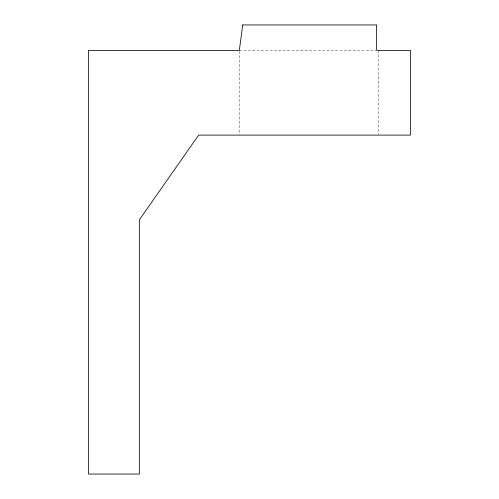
<?xml version="1.0" encoding="UTF-8"?>
<svg xmlns="http://www.w3.org/2000/svg" width="499" height="499" viewBox="0 0 499 499"><rect width="100%" height="100%" fill="white"/><g stroke="black" fill="none" stroke-linecap="round" stroke-linejoin="round"><path stroke-width="0.37" stroke-dasharray="2.5 1.87" d="M239.333 50.368L375.928 50.368M378.298 50.368L378.298 134.331M239.333 51.148L239.333 134.331"/><path stroke-width="0.75" d="M242.72 24.95L239.333 50.368L88.504 50.368L88.504 474.05L139.346 474.05L139.346 219.841L198.658 135.104L410.496 135.104L410.496 50.368L376.602 50.368L376.602 24.95L242.72 24.95"/></g></svg>
